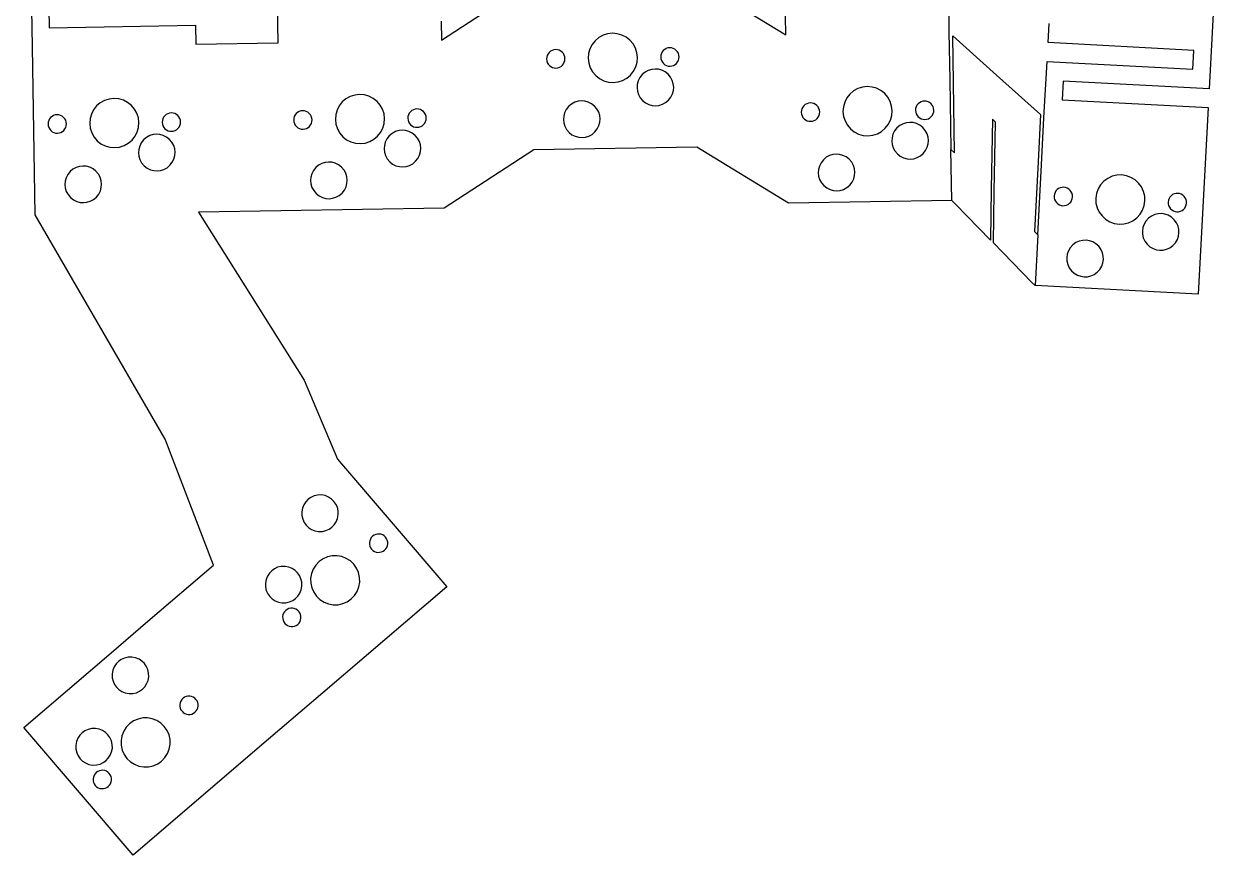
# Model space of a CAD drawing. Extents: x 3 to 109, y 3 to 127.
# Drawn here: x 2.8 to 107.7, y 2.8 to 75.6 of the extents above; entities that cross this region are included whole.
import ezdxf

# ---------------------------------------------------------------- set-up
doc = ezdxf.new("R2010")
doc.units = 0
doc.layers.add('DEFAULT', color=7, linetype='CONTINUOUS')

msp = doc.modelspace()

# ---------------------------------------------------------------- linework, layer by layer
at = {"layer": 'DEFAULT', "color": 7}
for p, q in [((84.078, 60.183), (84.006, 64.638)), ((91.614, 57.158), (91.376, 52.71))]:
    msp.add_line(p, q, dxfattribs=at)
for points in [[(107.674, 89.681), (106.885, 74.899), (106.62, 69.956), (93.836, 70.639), (93.748, 68.991), (106.532, 68.308), (106.444, 66.66), (105.658, 51.947), (91.376, 52.71), (91.099, 52.993), (87.727, 56.447), (87.81, 60.898), (87.923, 67.031), (87.648, 67.288), (87.548, 61.155), (87.476, 56.703), (84.369, 59.885), (84.078, 60.183), (69.777, 59.951), (61.759, 64.856), (47.458, 64.624), (39.602, 59.495), (25.302, 59.262), (18.083, 59.145), (27.348, 44.424), (30.269, 37.501), (39.849, 26.306), (28.982, 17.007), (23.242, 12.095), (12.375, 2.795), (2.795, 13.99), (10.433, 20.526), (13.662, 23.289), (19.402, 28.201), (15.157, 39.245), (3.782, 58.913), (3.543, 73.645), (3.463, 78.595)], [(4.989, 76.969), (5.016, 75.319), (17.817, 75.527), (17.844, 73.877), (25.062, 73.995), (24.982, 78.945)], [(39.336, 75.877), (39.363, 74.227), (47.219, 79.356)], [(61.519, 79.588), (69.538, 74.683), (69.457, 79.633)], [(83.812, 76.566), (83.839, 74.916), (83.906, 70.775), (84.006, 64.638), (84.309, 64.339), (84.226, 70.476), (84.17, 74.617), (87.714, 71.427), (88, 71.169), (91.847, 67.707), (91.637, 63.571), (91.325, 57.442), (91.614, 57.158), (91.941, 63.288), (92.162, 67.423), (92.426, 72.367), (105.21, 71.684), (105.299, 73.332), (92.514, 74.015), (92.604, 75.697)]]:
    msp.add_lwpolyline(points, dxfattribs=at)
for points in [[(56.51, 72.284), (56.545, 72.706), (56.496, 73.126), (56.367, 73.528), (56.162, 73.898), (55.888, 74.22), (55.557, 74.483), (55.181, 74.676), (54.775, 74.792), (54.354, 74.826), (53.934, 74.778), (53.531, 74.649), (53.162, 74.444), (52.84, 74.17), (52.577, 73.839), (52.384, 73.463), (52.268, 73.057), (52.233, 72.636), (52.281, 72.216), (52.41, 71.813), (52.616, 71.444), (52.889, 71.122), (53.22, 70.859), (53.596, 70.666), (54.003, 70.549), (54.424, 70.515), (54.844, 70.563), (55.246, 70.692), (55.616, 70.898), (55.938, 71.171), (56.201, 71.502), (56.394, 71.878)], [(58.601, 72.582), (58.649, 72.431), (58.726, 72.293), (58.828, 72.173), (58.952, 72.075), (59.092, 72.002), (59.244, 71.959), (59.402, 71.946), (59.559, 71.964), (59.709, 72.012), (59.847, 72.089), (59.968, 72.191), (60.066, 72.315), (60.138, 72.456), (60.182, 72.608), (60.195, 72.765), (60.177, 72.922), (60.128, 73.072), (60.052, 73.211), (59.949, 73.331), (59.826, 73.429), (59.685, 73.502), (59.533, 73.545), (59.376, 73.558), (59.219, 73.54), (59.068, 73.492), (58.93, 73.415), (58.81, 73.313), (58.711, 73.189), (58.639, 73.048), (58.596, 72.896), (58.583, 72.739)], [(50.195, 72.603), (50.177, 72.76), (50.128, 72.91), (50.052, 73.048), (49.949, 73.169), (49.826, 73.267), (49.685, 73.339), (49.533, 73.382), (49.376, 73.395), (49.219, 73.377), (49.068, 73.329), (48.93, 73.252), (48.81, 73.15), (48.712, 73.026), (48.639, 72.886), (48.596, 72.734), (48.583, 72.576), (48.601, 72.419), (48.649, 72.269), (48.726, 72.131), (48.828, 72.01), (48.952, 71.912), (49.093, 71.84), (49.244, 71.796), (49.402, 71.784), (49.559, 71.802), (49.709, 71.85), (49.848, 71.927), (49.968, 72.029), (50.066, 72.153), (50.138, 72.293), (50.182, 72.445)], [(56.958, 71.201), (56.753, 70.941), (56.609, 70.651), (56.528, 70.351), (56.506, 70.058), (56.537, 69.766), (56.628, 69.469), (56.782, 69.183), (56.995, 68.93), (57.255, 68.725), (57.545, 68.581), (57.845, 68.5), (58.138, 68.478), (58.43, 68.51), (58.727, 68.6), (59.013, 68.754), (59.266, 68.967), (59.47, 69.227), (59.615, 69.517), (59.696, 69.817), (59.718, 70.11), (59.686, 70.402), (59.595, 70.699), (59.442, 70.985), (59.229, 71.238), (58.969, 71.442), (58.679, 71.587), (58.378, 71.668), (58.086, 71.69), (57.794, 71.658), (57.496, 71.568), (57.211, 71.414)], [(30.111, 67.696), (30.077, 67.274), (30.125, 66.854), (30.254, 66.452), (30.459, 66.083), (30.733, 65.76), (31.064, 65.497), (31.44, 65.304), (31.846, 65.188), (32.268, 65.154), (32.687, 65.202), (33.09, 65.331), (33.459, 65.536), (33.782, 65.81), (34.044, 66.141), (34.238, 66.517), (34.354, 66.923), (34.388, 67.344), (34.34, 67.764), (34.211, 68.167), (34.006, 68.536), (33.732, 68.859), (33.401, 69.121), (33.025, 69.315), (32.619, 69.431), (32.197, 69.465), (31.778, 69.417), (31.375, 69.288), (31.006, 69.082), (30.683, 68.809), (30.421, 68.478), (30.227, 68.102)], [(78.713, 67.205), (78.829, 67.612), (78.864, 68.033), (78.816, 68.453), (78.686, 68.855), (78.481, 69.225), (78.208, 69.547), (77.877, 69.81), (77.501, 70.003), (77.094, 70.119), (76.673, 70.154), (76.253, 70.106), (75.851, 69.976), (75.481, 69.771), (75.159, 69.498), (74.896, 69.167), (74.703, 68.791), (74.587, 68.384), (74.552, 67.963), (74.601, 67.543), (74.73, 67.141), (74.935, 66.771), (75.209, 66.449), (75.54, 66.186), (75.916, 65.993), (76.322, 65.877), (76.743, 65.842), (77.163, 65.891), (77.565, 66.02), (77.935, 66.225), (78.257, 66.499), (78.52, 66.83)], [(8.592, 67.346), (8.558, 66.925), (8.606, 66.505), (8.735, 66.102), (8.94, 65.733), (9.214, 65.411), (9.545, 65.148), (9.921, 64.955), (10.327, 64.839), (10.748, 64.804), (11.168, 64.852), (11.571, 64.981), (11.94, 65.187), (12.263, 65.46), (12.525, 65.791), (12.719, 66.167), (12.835, 66.574), (12.869, 66.995), (12.821, 67.415), (12.692, 67.817), (12.486, 68.187), (12.213, 68.509), (11.882, 68.772), (11.506, 68.965), (11.1, 69.081), (10.678, 69.116), (10.258, 69.067), (9.856, 68.938), (9.487, 68.733), (9.164, 68.459), (8.901, 68.128), (8.708, 67.752)], [(36.427, 67.378), (36.445, 67.221), (36.493, 67.07), (36.57, 66.932), (36.672, 66.812), (36.796, 66.713), (36.936, 66.641), (37.088, 66.598), (37.246, 66.585), (37.402, 66.603), (37.553, 66.651), (37.691, 66.728), (37.812, 66.83), (37.91, 66.954), (37.982, 67.094), (38.025, 67.246), (38.038, 67.404), (38.02, 67.561), (37.972, 67.711), (37.895, 67.849), (37.793, 67.97), (37.669, 68.068), (37.529, 68.14), (37.377, 68.184), (37.219, 68.197), (37.062, 68.179), (36.912, 68.13), (36.774, 68.053), (36.653, 67.951), (36.555, 67.828), (36.483, 67.687), (36.439, 67.535)], [(50.765, 68.628), (50.511, 68.416), (50.307, 68.155), (50.163, 67.865), (50.082, 67.565), (50.06, 67.272), (50.091, 66.981), (50.182, 66.683), (50.336, 66.398), (50.548, 66.144), (50.809, 65.94), (51.099, 65.796), (51.399, 65.715), (51.692, 65.693), (51.983, 65.724), (52.281, 65.815), (52.566, 65.969), (52.82, 66.181), (53.024, 66.442), (53.168, 66.732), (53.249, 67.032), (53.272, 67.325), (53.24, 67.616), (53.149, 67.914), (52.995, 68.199), (52.783, 68.453), (52.522, 68.657), (52.232, 68.801), (51.932, 68.882), (51.639, 68.904), (51.348, 68.873), (51.05, 68.782)], [(72.496, 68.087), (72.448, 68.237), (72.371, 68.376), (72.269, 68.496), (72.145, 68.594), (72.005, 68.666), (71.853, 68.71), (71.695, 68.723), (71.538, 68.705), (71.388, 68.656), (71.25, 68.58), (71.129, 68.477), (71.031, 68.354), (70.959, 68.213), (70.915, 68.061), (70.902, 67.904), (70.92, 67.747), (70.969, 67.596), (71.045, 67.458), (71.148, 67.338), (71.271, 67.24), (71.412, 67.167), (71.564, 67.124), (71.721, 67.111), (71.878, 67.129), (72.029, 67.177), (72.167, 67.254), (72.287, 67.356), (72.386, 67.48), (72.458, 67.621), (72.501, 67.772), (72.514, 67.93)], [(81.412, 67.33), (81.564, 67.286), (81.721, 67.273), (81.878, 67.291), (82.029, 67.34), (82.167, 67.417), (82.287, 67.519), (82.385, 67.643), (82.458, 67.783), (82.501, 67.935), (82.514, 68.092), (82.496, 68.249), (82.448, 68.4), (82.371, 68.538), (82.269, 68.658), (82.145, 68.757), (82.004, 68.829), (81.852, 68.872), (81.695, 68.885), (81.538, 68.867), (81.388, 68.819), (81.249, 68.742), (81.129, 68.64), (81.031, 68.516), (80.958, 68.376), (80.915, 68.224), (80.902, 68.066), (80.92, 67.909), (80.969, 67.759), (81.045, 67.621), (81.147, 67.5), (81.271, 67.402)], [(5.884, 66.091), (6.034, 66.139), (6.172, 66.216), (6.293, 66.318), (6.391, 66.442), (6.463, 66.582), (6.506, 66.734), (6.519, 66.892), (6.501, 67.049), (6.453, 67.199), (6.376, 67.337), (6.274, 67.458), (6.15, 67.556), (6.01, 67.628), (5.858, 67.672), (5.7, 67.684), (5.543, 67.666), (5.393, 67.618), (5.255, 67.541), (5.134, 67.439), (5.036, 67.315), (4.964, 67.175), (4.92, 67.023), (4.908, 66.865), (4.926, 66.708), (4.974, 66.558), (5.051, 66.42), (5.153, 66.299), (5.277, 66.201), (5.417, 66.129), (5.569, 66.086), (5.727, 66.073)], [(14.907, 67.028), (14.925, 66.871), (14.974, 66.721), (15.05, 66.582), (15.153, 66.462), (15.276, 66.364), (15.417, 66.291), (15.569, 66.248), (15.726, 66.235), (15.883, 66.253), (16.034, 66.301), (16.172, 66.378), (16.292, 66.48), (16.391, 66.604), (16.463, 66.745), (16.506, 66.897), (16.519, 67.054), (16.501, 67.211), (16.453, 67.362), (16.376, 67.5), (16.274, 67.62), (16.15, 67.718), (16.01, 67.791), (15.858, 67.834), (15.7, 67.847), (15.543, 67.829), (15.393, 67.781), (15.255, 67.704), (15.134, 67.602), (15.036, 67.478), (14.964, 67.337), (14.92, 67.185)], [(27.403, 66.44), (27.553, 66.489), (27.691, 66.565), (27.812, 66.668), (27.91, 66.791), (27.982, 66.932), (28.026, 67.084), (28.039, 67.241), (28.02, 67.398), (27.972, 67.549), (27.895, 67.687), (27.793, 67.807), (27.669, 67.906), (27.529, 67.978), (27.377, 68.021), (27.219, 68.034), (27.062, 68.016), (26.912, 67.968), (26.774, 67.891), (26.653, 67.789), (26.555, 67.665), (26.483, 67.524), (26.44, 67.373), (26.427, 67.215), (26.445, 67.058), (26.493, 66.908), (26.57, 66.77), (26.672, 66.649), (26.796, 66.551), (26.936, 66.479), (27.088, 66.435), (27.246, 66.422)], [(36.813, 66.081), (36.522, 66.226), (36.222, 66.307), (35.929, 66.329), (35.638, 66.297), (35.34, 66.206), (35.055, 66.053), (34.801, 65.84), (34.597, 65.58), (34.453, 65.29), (34.372, 64.989), (34.35, 64.697), (34.381, 64.405), (34.472, 64.107), (34.626, 63.822), (34.838, 63.569), (35.099, 63.364), (35.389, 63.22), (35.689, 63.139), (35.982, 63.117), (36.273, 63.148), (36.571, 63.239), (36.856, 63.393), (37.11, 63.606), (37.314, 63.866), (37.458, 64.156), (37.539, 64.456), (37.562, 64.749), (37.53, 65.041), (37.439, 65.338), (37.285, 65.623), (37.073, 65.877)], [(78.928, 65.978), (78.847, 65.678), (78.825, 65.385), (78.857, 65.093), (78.948, 64.796), (79.101, 64.511), (79.314, 64.257), (79.574, 64.053), (79.864, 63.909), (80.165, 63.827), (80.457, 63.805), (80.749, 63.837), (81.047, 63.928), (81.332, 64.081), (81.585, 64.294), (81.79, 64.554), (81.934, 64.844), (82.015, 65.145), (82.037, 65.437), (82.006, 65.729), (81.915, 66.027), (81.761, 66.312), (81.548, 66.565), (81.288, 66.77), (80.998, 66.914), (80.698, 66.995), (80.405, 67.017), (80.113, 66.986), (79.816, 66.895), (79.531, 66.741), (79.277, 66.529), (79.073, 66.268)], [(15.293, 65.732), (15.003, 65.876), (14.703, 65.957), (14.41, 65.979), (14.119, 65.947), (13.821, 65.857), (13.536, 65.703), (13.282, 65.49), (13.078, 65.23), (12.934, 64.94), (12.853, 64.64), (12.83, 64.347), (12.862, 64.055), (12.953, 63.758), (13.107, 63.472), (13.319, 63.219), (13.579, 63.015), (13.87, 62.87), (14.17, 62.789), (14.463, 62.767), (14.754, 62.799), (15.052, 62.889), (15.337, 63.043), (15.59, 63.256), (15.795, 63.516), (15.939, 63.806), (16.02, 64.106), (16.042, 64.399), (16.011, 64.691), (15.92, 64.988), (15.766, 65.274), (15.554, 65.527)], [(73.128, 61.267), (73.418, 61.123), (73.718, 61.042), (74.011, 61.02), (74.303, 61.052), (74.6, 61.142), (74.885, 61.296), (75.139, 61.509), (75.343, 61.769), (75.488, 62.059), (75.569, 62.359), (75.591, 62.652), (75.559, 62.944), (75.468, 63.241), (75.315, 63.527), (75.102, 63.78), (74.842, 63.984), (74.552, 64.129), (74.251, 64.21), (73.959, 64.232), (73.667, 64.2), (73.369, 64.11), (73.084, 63.956), (72.831, 63.743), (72.626, 63.483), (72.482, 63.193), (72.401, 62.893), (72.379, 62.6), (72.41, 62.308), (72.501, 62.011), (72.655, 61.725), (72.868, 61.472)], [(6.406, 61.854), (6.384, 61.562), (6.416, 61.27), (6.506, 60.972), (6.66, 60.687), (6.873, 60.434), (7.133, 60.229), (7.423, 60.085), (7.724, 60.004), (8.016, 59.982), (8.308, 60.013), (8.605, 60.104), (8.891, 60.258), (9.144, 60.47), (9.349, 60.731), (9.493, 61.021), (9.574, 61.321), (9.596, 61.614), (9.565, 61.906), (9.474, 62.203), (9.32, 62.488), (9.107, 62.742), (8.847, 62.946), (8.557, 63.09), (8.257, 63.172), (7.964, 63.194), (7.672, 63.162), (7.375, 63.071), (7.089, 62.918), (6.836, 62.705), (6.632, 62.445), (6.487, 62.154)], [(28.652, 60.579), (28.942, 60.434), (29.243, 60.353), (29.535, 60.331), (29.827, 60.363), (30.125, 60.454), (30.41, 60.607), (30.663, 60.82), (30.868, 61.08), (31.012, 61.37), (31.093, 61.671), (31.115, 61.963), (31.084, 62.255), (30.993, 62.553), (30.839, 62.838), (30.626, 63.091), (30.366, 63.296), (30.076, 63.44), (29.776, 63.521), (29.483, 63.543), (29.191, 63.512), (28.894, 63.421), (28.609, 63.267), (28.355, 63.054), (28.151, 62.794), (28.006, 62.504), (27.925, 62.204), (27.903, 61.911), (27.935, 61.619), (28.026, 61.322), (28.179, 61.037), (28.392, 60.783)], [(97.92, 58.31), (98.317, 58.166), (98.735, 58.102), (99.157, 58.121), (99.568, 58.222), (99.95, 58.401), (100.291, 58.652), (100.576, 58.964), (100.795, 59.325), (100.939, 59.723), (101.003, 60.14), (100.984, 60.563), (100.883, 60.973), (100.704, 61.356), (100.454, 61.697), (100.142, 61.982), (99.78, 62.201), (99.383, 62.345), (98.965, 62.408), (98.543, 62.39), (98.132, 62.289), (97.749, 62.11), (97.409, 61.859), (97.124, 61.547), (96.905, 61.186), (96.761, 60.788), (96.697, 60.371), (96.716, 59.948), (96.817, 59.538), (96.996, 59.155), (97.246, 58.814), (97.558, 58.529)], [(94.584, 60.175), (94.638, 60.323), (94.661, 60.479), (94.654, 60.637), (94.617, 60.791), (94.55, 60.934), (94.456, 61.061), (94.339, 61.168), (94.204, 61.249), (94.056, 61.303), (93.9, 61.327), (93.742, 61.32), (93.588, 61.282), (93.445, 61.215), (93.318, 61.122), (93.211, 61.005), (93.129, 60.87), (93.075, 60.721), (93.052, 60.565), (93.059, 60.407), (93.096, 60.254), (93.163, 60.111), (93.257, 59.984), (93.374, 59.877), (93.509, 59.795), (93.657, 59.741), (93.814, 59.717), (93.971, 59.724), (94.125, 59.762), (94.268, 59.829), (94.395, 59.923), (94.502, 60.039)], [(103.496, 59.262), (103.644, 59.208), (103.8, 59.184), (103.958, 59.191), (104.112, 59.229), (104.255, 59.296), (104.382, 59.389), (104.489, 59.506), (104.571, 59.641), (104.624, 59.789), (104.648, 59.946), (104.641, 60.104), (104.604, 60.257), (104.537, 60.4), (104.443, 60.527), (104.326, 60.634), (104.191, 60.716), (104.043, 60.77), (103.886, 60.794), (103.729, 60.786), (103.575, 60.749), (103.432, 60.682), (103.305, 60.588), (103.198, 60.472), (103.116, 60.336), (103.062, 60.188), (103.039, 60.032), (103.046, 59.874), (103.083, 59.72), (103.15, 59.577), (103.244, 59.45), (103.361, 59.343)], [(100.924, 58.086), (100.823, 57.792), (100.78, 57.502), (100.791, 57.208), (100.861, 56.905), (100.995, 56.61), (101.189, 56.342), (101.435, 56.12), (101.714, 55.956), (102.008, 55.854), (102.298, 55.812), (102.592, 55.823), (102.895, 55.893), (103.19, 56.027), (103.458, 56.221), (103.68, 56.467), (103.844, 56.746), (103.946, 57.04), (103.988, 57.33), (103.977, 57.624), (103.907, 57.927), (103.773, 58.222), (103.579, 58.489), (103.333, 58.712), (103.054, 58.876), (102.76, 58.977), (102.47, 59.02), (102.176, 59.009), (101.873, 58.939), (101.578, 58.805), (101.311, 58.611), (101.088, 58.365)], [(94.954, 56.475), (94.686, 56.28), (94.464, 56.035), (94.3, 55.756), (94.198, 55.462), (94.156, 55.171), (94.167, 54.878), (94.237, 54.575), (94.37, 54.28), (94.565, 54.012), (94.81, 53.79), (95.089, 53.626), (95.383, 53.524), (95.674, 53.482), (95.967, 53.493), (96.27, 53.563), (96.565, 53.696), (96.833, 53.891), (97.055, 54.136), (97.219, 54.416), (97.321, 54.71), (97.363, 55), (97.352, 55.293), (97.282, 55.596), (97.149, 55.892), (96.954, 56.159), (96.709, 56.381), (96.43, 56.546), (96.136, 56.647), (95.845, 56.69), (95.552, 56.678), (95.249, 56.609)], [(27.984, 31.337), (28.284, 31.215), (28.609, 31.156), (28.94, 31.164), (29.256, 31.238), (29.539, 31.367), (29.778, 31.537), (29.983, 31.747), (30.154, 32.007), (30.276, 32.307), (30.335, 32.633), (30.327, 32.963), (30.253, 33.279), (30.124, 33.562), (29.954, 33.801), (29.744, 34.006), (29.484, 34.177), (29.184, 34.299), (28.858, 34.358), (28.528, 34.35), (28.212, 34.276), (27.929, 34.147), (27.69, 33.977), (27.485, 33.767), (27.314, 33.507), (27.192, 33.207), (27.133, 32.881), (27.141, 32.551), (27.215, 32.235), (27.344, 31.952), (27.514, 31.713), (27.724, 31.508)], [(33.363, 29.5), (33.497, 29.415), (33.644, 29.358), (33.799, 29.33), (33.957, 29.333), (34.112, 29.367), (34.256, 29.431), (34.386, 29.521), (34.495, 29.635), (34.58, 29.768), (34.638, 29.916), (34.665, 30.071), (34.662, 30.229), (34.628, 30.384), (34.565, 30.528), (34.474, 30.658), (34.36, 30.767), (34.227, 30.852), (34.08, 30.91), (33.924, 30.937), (33.766, 30.934), (33.612, 30.9), (33.467, 30.837), (33.338, 30.746), (33.228, 30.632), (33.143, 30.499), (33.086, 30.352), (33.058, 30.196), (33.061, 30.038), (33.095, 29.884), (33.159, 29.739), (33.249, 29.61)], [(31.701, 28.284), (31.396, 28.577), (31.039, 28.804), (30.646, 28.958), (30.229, 29.032), (29.807, 29.023), (29.394, 28.932), (29.007, 28.763), (28.661, 28.521), (28.368, 28.216), (28.14, 27.859), (27.987, 27.466), (27.913, 27.049), (27.922, 26.627), (28.013, 26.214), (28.182, 25.827), (28.424, 25.48), (28.729, 25.188), (29.085, 24.96), (29.479, 24.807), (29.895, 24.733), (30.318, 24.741), (30.731, 24.832), (31.118, 25.002), (31.464, 25.244), (31.757, 25.549), (31.984, 25.905), (32.138, 26.299), (32.212, 26.715), (32.203, 27.138), (32.112, 27.551), (31.943, 27.938)], [(25.751, 24.907), (26.067, 24.981), (26.35, 25.11), (26.589, 25.28), (26.794, 25.49), (26.965, 25.75), (27.087, 26.05), (27.146, 26.376), (27.138, 26.707), (27.064, 27.022), (26.935, 27.305), (26.765, 27.545), (26.555, 27.749), (26.295, 27.921), (25.995, 28.042), (25.67, 28.102), (25.339, 28.093), (25.023, 28.019), (24.74, 27.89), (24.501, 27.721), (24.296, 27.51), (24.125, 27.251), (24.003, 26.95), (23.944, 26.625), (23.952, 26.294), (24.026, 25.979), (24.155, 25.696), (24.325, 25.456), (24.535, 25.251), (24.795, 25.08), (25.095, 24.958), (25.421, 24.899)], [(26.658, 22.928), (26.787, 23.019), (26.897, 23.133), (26.982, 23.266), (27.039, 23.413), (27.067, 23.569), (27.063, 23.727), (27.029, 23.881), (26.966, 24.026), (26.875, 24.155), (26.761, 24.265), (26.628, 24.35), (26.481, 24.407), (26.326, 24.435), (26.168, 24.431), (26.013, 24.397), (25.869, 24.334), (25.739, 24.243), (25.63, 24.129), (25.545, 23.996), (25.487, 23.849), (25.459, 23.694), (25.463, 23.536), (25.497, 23.381), (25.56, 23.237), (25.651, 23.107), (25.765, 22.998), (25.898, 22.913), (26.045, 22.855), (26.201, 22.827), (26.359, 22.831), (26.513, 22.865)], [(11.377, 17.125), (11.677, 17.004), (12.003, 16.944), (12.334, 16.953), (12.649, 17.027), (12.932, 17.156), (13.172, 17.325), (13.376, 17.536), (13.547, 17.795), (13.669, 18.096), (13.729, 18.421), (13.72, 18.752), (13.646, 19.067), (13.517, 19.35), (13.348, 19.59), (13.137, 19.795), (12.877, 19.966), (12.577, 20.087), (12.252, 20.147), (11.921, 20.139), (11.605, 20.065), (11.322, 19.936), (11.083, 19.766), (10.878, 19.556), (10.707, 19.296), (10.585, 18.996), (10.526, 18.67), (10.534, 18.339), (10.608, 18.024), (10.737, 17.741), (10.907, 17.501), (11.117, 17.297)], [(16.537, 16.288), (16.479, 16.14), (16.451, 15.985), (16.455, 15.827), (16.489, 15.672), (16.552, 15.528), (16.643, 15.398), (16.757, 15.289), (16.89, 15.204), (17.037, 15.146), (17.193, 15.119), (17.351, 15.122), (17.505, 15.156), (17.65, 15.219), (17.779, 15.31), (17.889, 15.424), (17.974, 15.557), (18.031, 15.704), (18.059, 15.86), (18.055, 16.018), (18.021, 16.172), (17.958, 16.317), (17.867, 16.446), (17.753, 16.556), (17.62, 16.641), (17.473, 16.698), (17.318, 16.726), (17.16, 16.723), (17.005, 16.689), (16.861, 16.625), (16.731, 16.535), (16.622, 16.421)], [(15.094, 14.073), (14.789, 14.365), (14.433, 14.593), (14.039, 14.747), (13.623, 14.821), (13.2, 14.812), (12.788, 14.721), (12.4, 14.551), (12.054, 14.309), (11.761, 14.004), (11.534, 13.648), (11.38, 13.254), (11.306, 12.838), (11.315, 12.415), (11.406, 12.003), (11.576, 11.616), (11.818, 11.269), (12.123, 10.976), (12.479, 10.749), (12.873, 10.595), (13.289, 10.521), (13.711, 10.53), (14.124, 10.621), (14.511, 10.791), (14.858, 11.033), (15.15, 11.338), (15.378, 11.694), (15.531, 12.088), (15.605, 12.504), (15.597, 12.926), (15.506, 13.339), (15.336, 13.726)], [(7.548, 11.484), (7.718, 11.245), (7.928, 11.04), (8.188, 10.869), (8.488, 10.747), (8.814, 10.688), (9.145, 10.696), (9.46, 10.77), (9.743, 10.899), (9.983, 11.069), (10.187, 11.279), (10.359, 11.539), (10.48, 11.839), (10.54, 12.165), (10.531, 12.495), (10.457, 12.811), (10.328, 13.094), (10.159, 13.333), (9.948, 13.538), (9.689, 13.709), (9.388, 13.831), (9.063, 13.89), (8.732, 13.882), (8.417, 13.808), (8.134, 13.679), (7.894, 13.509), (7.689, 13.299), (7.518, 13.039), (7.397, 12.739), (7.337, 12.413), (7.346, 12.083), (7.419, 11.767)], [(9.407, 10.186), (9.262, 10.123), (9.132, 10.032), (9.023, 9.918), (8.938, 9.785), (8.88, 9.638), (8.853, 9.482), (8.856, 9.324), (8.89, 9.17), (8.954, 9.025), (9.044, 8.896), (9.158, 8.786), (9.291, 8.701), (9.438, 8.644), (9.594, 8.616), (9.752, 8.619), (9.906, 8.653), (10.051, 8.717), (10.181, 8.807), (10.29, 8.921), (10.375, 9.054), (10.432, 9.202), (10.46, 9.357), (10.457, 9.515), (10.423, 9.669), (10.359, 9.814), (10.269, 9.944), (10.155, 10.053), (10.022, 10.138), (9.874, 10.196), (9.719, 10.223), (9.561, 10.22)]]:
    msp.add_lwpolyline(points, close=True, dxfattribs=at)

doc.saveas('drawing.dxf')
